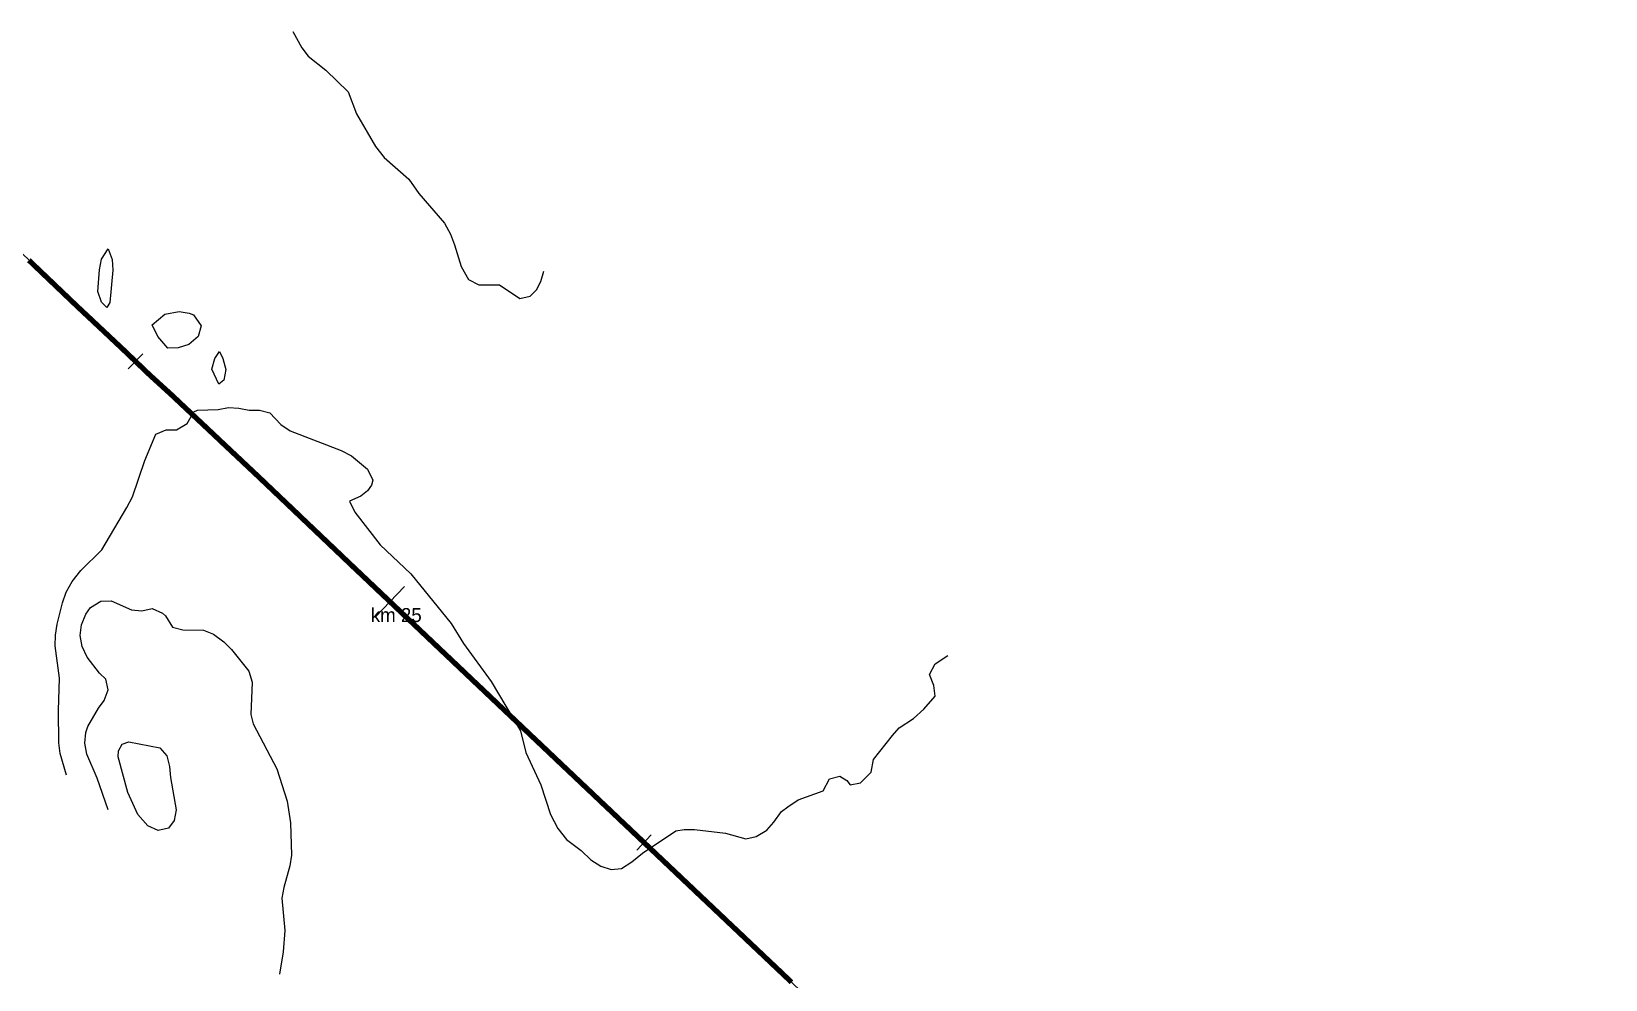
# Model space of a CAD drawing. Header units: metres. Extents: x 697254 to 930473, y 8023396 to 8227001.
# Drawn here: x 910138 to 914642, y 8036960 to 8039672 of the extents above; entities that cross this region are included whole.
import ezdxf

# ---------------------------------------------------------------- set-up
doc = ezdxf.new("R2010")
doc.units = ezdxf.units.M
for name, color, linetype in [('ALIGNMENT_FITTED', 4, 'Continuous'), ('CENTRELINE', 7, 'Continuous'), ('CHAINAGE', 7, 'Continuous'), ('CONTOUR_10M', 33, 'Continuous'), ('CONTOUR_INDEX_50M', 34, 'Continuous'), ('GRADE_0-4', 3, 'Continuous')]:
    doc.layers.add(name, color=color, linetype=linetype)

msp = doc.modelspace()

# ---------------------------------------------------------------- linework, layer by layer
at = {"layer": 'ALIGNMENT_FITTED'}
msp.add_line((914642, 8034747.4), (909971.7, 8039168.9), dxfattribs=at)
at = {"layer": 'CENTRELINE'}
msp.add_polyline3d([(912305.3, 8036959.2, 1465.3), (912298, 8036966.1, 1465.1), (912290.7, 8036973, 1465.1), (912283.4, 8036979.9, 1464.9), (912276.2, 8036986.8, 1464.7), (912268.9, 8036993.7, 1464.4), (912261.6, 8037000.6, 1464.2), (912254.4, 8037007.4, 1464.2), (912247.1, 8037014.3, 1464.1), (912239.8, 8037021.2, 1464.1), (912232.5, 8037028.1, 1464), (912225.3, 8037035, 1463.9), (912218, 8037041.9, 1463.7), (912210.7, 8037048.8, 1463.5), (912203.4, 8037055.7, 1463.4), (912196.2, 8037062.5, 1463.2), (912188.9, 8037069.4, 1463), (912181.6, 8037076.3, 1462.9), (912174.4, 8037083.2, 1462.8), (912167.1, 8037090.1, 1462.7), (912159.8, 8037097, 1462.6), (912152.5, 8037103.9, 1462.6), (912145.3, 8037110.8, 1462.6), (912138, 8037117.6, 1462.5), (912130.7, 8037124.5, 1462.4), (912123.4, 8037131.4, 1462.3), (912116.2, 8037138.3, 1462.2), (912108.9, 8037145.2, 1462.1), (912101.6, 8037152.1, 1462), (912094.3, 8037159, 1462), (912087.1, 8037165.9, 1462.1), (912079.8, 8037172.8, 1461.9), (912072.5, 8037179.6, 1461.9), (912065.3, 8037186.5, 1461.8), (912058, 8037193.4, 1461.9), (912050.7, 8037200.3, 1461.8), (912043.4, 8037207.2, 1461.7), (912036.2, 8037214.1, 1461.6), (912028.9, 8037221, 1461.5), (912021.6, 8037227.9, 1461.4), (912014.3, 8037234.7, 1461.3), (912007.1, 8037241.6, 1461.2), (911999.8, 8037248.5, 1461.2), (911992.5, 8037255.4, 1461.1), (911985.3, 8037262.3, 1461), (911978, 8037269.2, 1460.9), (911970.7, 8037276.1, 1460.8), (911963.4, 8037283, 1460.8), (911956.2, 8037289.8, 1460.6), (911948.9, 8037296.7, 1460.4), (911941.6, 8037303.6, 1460.3), (911934.3, 8037310.5, 1460.3), (911927.1, 8037317.4, 1460.2), (911919.8, 8037324.3, 1460.1), (911912.5, 8037331.2, 1460.1), (911905.2, 8037338.1, 1460), (911898, 8037344.9, 1459.9), (911890.7, 8037351.8, 1459.9), (911883.4, 8037358.7, 1459.7), (911876.2, 8037365.6, 1459.6), (911868.9, 8037372.5, 1459.4), (911861.6, 8037379.4, 1459.4), (911854.3, 8037386.3, 1459.4), (911847.1, 8037393.2, 1459.2), (911839.8, 8037400, 1459.1), (911832.5, 8037406.9, 1459.1), (911825.2, 8037413.8, 1459), (911818, 8037420.7, 1458.9), (911810.7, 8037427.6, 1458.8), (911803.4, 8037434.5, 1458.7), (911796.2, 8037441.4, 1458.7), (911788.9, 8037448.3, 1458.7), (911781.6, 8037455.2, 1458.6), (911774.3, 8037462, 1458.7), (911767.1, 8037468.9, 1458.7), (911759.8, 8037475.8, 1458.7), (911752.5, 8037482.7, 1458.7), (911745.2, 8037489.6, 1458.6), (911738, 8037496.5, 1458.7), (911730.7, 8037503.4, 1458.8), (911723.4, 8037510.3, 1459), (911716.1, 8037517.1, 1459.1), (911708.9, 8037524, 1458.9), (911701.6, 8037530.9, 1458.7), (911694.3, 8037537.8, 1458.5), (911687.1, 8037544.7, 1458.5), (911679.8, 8037551.6, 1458.4), (911672.5, 8037558.5, 1458.4), (911665.2, 8037565.4, 1458.5), (911658, 8037572.2, 1458.6), (911650.7, 8037579.1, 1458.6), (911643.4, 8037586, 1458.7), (911636.1, 8037592.9, 1458.8), (911628.9, 8037599.8, 1459.1), (911621.6, 8037606.7, 1459.2), (911614.3, 8037613.6, 1459.1), (911607.1, 8037620.5, 1458.9), (911599.8, 8037627.4, 1458.8), (911592.5, 8037634.3, 1458.9), (911585.3, 8037641.2, 1459.1), (911578, 8037648, 1459.3), (911570.7, 8037654.9, 1459.5), (911563.5, 8037661.8, 1459.7), (911556.2, 8037668.7, 1459.8), (911548.9, 8037675.6, 1459.8), (911541.6, 8037682.5, 1459.9), (911534.4, 8037689.4, 1459.9), (911527.1, 8037696.3, 1460.1), (911519.8, 8037703.2, 1460.3), (911512.6, 8037710.1, 1460.4), (911505.3, 8037717, 1460.3), (911498, 8037723.9, 1460.3), (911490.8, 8037730.7, 1460.4), (911483.5, 8037737.6, 1460.5), (911476.2, 8037744.5, 1460.5), (911468.9, 8037751.4, 1460.5), (911461.7, 8037758.3, 1460.6), (911454.4, 8037765.2, 1460.6), (911447.1, 8037772.1, 1460.6), (911439.9, 8037779, 1460.6), (911432.6, 8037785.9, 1460.6), (911425.3, 8037792.8, 1460.7), (911418.1, 8037799.7, 1460.7), (911410.8, 8037806.5, 1460.7), (911403.5, 8037813.4, 1460.6), (911396.3, 8037820.3, 1460.6), (911389, 8037827.2, 1460.7), (911381.7, 8037834.1, 1460.8), (911374.4, 8037841, 1460.9), (911367.2, 8037847.9, 1461), (911359.9, 8037854.8, 1461), (911352.6, 8037861.7, 1461), (911345.4, 8037868.6, 1461.1), (911338.1, 8037875.5, 1461.3), (911330.8, 8037882.4, 1461.4), (911323.6, 8037889.2, 1461.4), (911316.3, 8037896.1, 1461.4), (911309, 8037903, 1461.4), (911301.7, 8037909.9, 1461.4), (911294.5, 8037916.8, 1461.4), (911287.2, 8037923.7, 1461.4), (911279.9, 8037930.6, 1461.2), (911272.7, 8037937.5, 1461.2), (911265.4, 8037944.4, 1461.2), (911258.1, 8037951.3, 1461.2), (911250.9, 8037958.2, 1461.4), (911243.6, 8037965.1, 1461.5), (911236.3, 8037971.9, 1461.7), (911229.1, 8037978.8, 1461.8), (911221.8, 8037985.7, 1461.9), (911214.5, 8037992.6, 1462), (911207.2, 8037999.5, 1462.2), (911200, 8038006.4, 1462.3), (911192.7, 8038013.3, 1462.4), (911185.4, 8038020.2, 1462.2), (911178.2, 8038027.1, 1461.9), (911170.9, 8038034, 1461.6), (911163.6, 8038040.9, 1461.5), (911156.4, 8038047.7, 1461.5), (911149.1, 8038054.6, 1461.5), (911141.8, 8038061.5, 1461.5), (911134.5, 8038068.4, 1461.6), (911127.3, 8038075.3, 1461.6), (911120, 8038082.2, 1461.7), (911112.7, 8038089.1, 1461.9), (911105.5, 8038096, 1462.1), (911098.2, 8038102.9, 1462), (911090.9, 8038109.8, 1461.9), (911083.7, 8038116.7, 1461.6), (911076.4, 8038123.6, 1461.4), (911069.1, 8038130.4, 1461.4), (911061.8, 8038137.3, 1461.5), (911054.6, 8038144.2, 1461.6), (911047.3, 8038151.1, 1461.6), (911040.1, 8038158, 1461.6), (911032.8, 8038164.9, 1461.6), (911025.6, 8038171.9, 1461.6), (911018.3, 8038178.8, 1461.7), (911011, 8038185.7, 1461.6), (911003.8, 8038192.6, 1461.6), (910996.5, 8038199.5, 1461.6), (910989.3, 8038206.4, 1461.6), (910982, 8038213.3, 1461.6), (910974.8, 8038220.2, 1461.7), (910967.5, 8038227.1, 1461.9), (910960.3, 8038234, 1462.1), (910953, 8038240.9, 1462.1), (910945.7, 8038247.8, 1462), (910938.5, 8038254.7, 1461.9), (910931.2, 8038261.6, 1461.7), (910924, 8038268.5, 1462), (910916.7, 8038275.4, 1462.3), (910909.5, 8038282.3, 1462.6), (910902.2, 8038289.3, 1462.7), (910895, 8038296.2, 1462.6), (910887.7, 8038303.1, 1462.5), (910880.4, 8038310, 1462.4), (910873.2, 8038316.9, 1462.3), (910865.9, 8038323.8, 1462.1), (910858.7, 8038330.7, 1462), (910851.4, 8038337.6, 1462), (910844.2, 8038344.5, 1462.1), (910836.9, 8038351.4, 1462.1), (910829.6, 8038358.3, 1462), (910822.4, 8038365.2, 1461.9), (910815.1, 8038372.1, 1461.8), (910807.9, 8038379, 1461.9), (910800.6, 8038385.9, 1462), (910793.4, 8038392.8, 1462), (910786.1, 8038399.7, 1462), (910778.8, 8038406.6, 1461.8), (910771.5, 8038413.4, 1461.6), (910764.2, 8038420.3, 1461.4), (910756.9, 8038427.2, 1461.1), (910749.6, 8038434, 1461.1), (910742.3, 8038440.9, 1461.1), (910735, 8038447.8, 1461.1), (910727.7, 8038454.6, 1461.2), (910720.4, 8038461.5, 1461.2), (910713.1, 8038468.3, 1461.1), (910705.8, 8038475.2, 1461.1), (910698.5, 8038482.1, 1461), (910691.2, 8038488.9, 1460.9), (910683.9, 8038495.8, 1460.9), (910676.6, 8038502.7, 1460.8), (910669.4, 8038509.5, 1460.6), (910662.1, 8038516.4, 1460.5), (910654.8, 8038523.3, 1460.5), (910647.5, 8038530.1, 1460.6), (910640.2, 8038537, 1460.6), (910632.9, 8038543.9, 1460.5), (910625.6, 8038550.7, 1460.3), (910618.3, 8038557.6, 1460.1), (910611, 8038564.4, 1460), (910603.7, 8038571.3, 1460), (910596.4, 8038578.2, 1459.9), (910589.1, 8038585, 1459.9), (910581.8, 8038591.9, 1460.2), (910574.5, 8038598.8, 1460.2), (910567.2, 8038605.6, 1460.2), (910559.9, 8038612.5, 1460), (910552.6, 8038619.4, 1459.8), (910545.3, 8038626.2, 1459.5), (910538, 8038633.1, 1459.2), (910530.6, 8038639.9, 1458.9), (910523.2, 8038646.6, 1458.6), (910515.8, 8038653.3, 1458.9), (910508.4, 8038660.1, 1459), (910501, 8038666.8, 1458.9), (910493.6, 8038673.6, 1458.6), (910486.2, 8038680.3, 1458.5), (910478.8, 8038687, 1458.5), (910471.5, 8038693.9, 1458.5), (910464.2, 8038700.8, 1458.5), (910457, 8038707.7, 1458.5), (910449.8, 8038714.7, 1458.5), (910442.6, 8038721.6, 1458.4), (910435.3, 8038728.6, 1458.2), (910428.1, 8038735.5, 1458.1), (910420.9, 8038742.4, 1458.1), (910413.7, 8038749.4, 1458.1), (910406.4, 8038756.3, 1458.1), (910399.2, 8038763.2, 1458.1), (910391.9, 8038770.1, 1458.1), (910384.6, 8038776.9, 1458.2), (910377.3, 8038783.8, 1458.5), (910370, 8038790.6, 1458.5), (910362.7, 8038797.5, 1458.4), (910355.4, 8038804.4, 1458), (910348.1, 8038811.2, 1457.8), (910340.8, 8038818.1, 1457.6), (910333.5, 8038824.9, 1457.4), (910326.2, 8038831.8, 1457), (910318.9, 8038838.6, 1456.9), (910311.6, 8038845.5, 1457.2), (910304.3, 8038852.4, 1457.3), (910296.9, 8038859.2, 1457.1), (910289.6, 8038866.1, 1457), (910282.3, 8038872.9, 1457), (910275, 8038879.8, 1456.8), (910267.7, 8038886.6, 1456.6), (910260.5, 8038893.5, 1456.3), (910253.2, 8038900.4, 1456.2), (910246, 8038907.4, 1456.1), (910238.7, 8038914.3, 1456.1), (910231.5, 8038921.2, 1456.1), (910224.2, 8038928.1, 1456.1), (910217, 8038935, 1456.1), (910209.7, 8038941.9, 1456.1), (910202.5, 8038948.8, 1456.1), (910195.2, 8038955.8, 1456), (910188, 8038962.7, 1455.8), (910180.7, 8038969.6, 1455.5), (910173.5, 8038976.5, 1455.4), (910166.3, 8038983.4, 1455.2), (910159, 8038990.3, 1454.9), (910151.8, 8038997.2, 1454.9), (910144.5, 8039004.2, 1455.3), (910137.3, 8039011.1, 1455.6)], dxfattribs=at)
at = {"layer": 'CHAINAGE'}
for p, q in [((910456.1, 8038750.2), (910414.6, 8038706.9)), ((911204.9, 8038084.4), (911122.3, 8037997.3)), ((911911.3, 8037373.6), (911870.1, 8037330.1))]:
    msp.add_line(p, q, dxfattribs=at)
at = {"layer": 'CONTOUR_10M'}
for points, elevation in [([(910337.8, 8039021), (910356.8, 8039050.7), (910368.7, 8039020.3), (910370.4, 8038989.5), (910361.7, 8038897.3), (910353.3, 8038882.7), (910337.6, 8038897.8), (910327.8, 8038928.8), (910331.8, 8038990.3), (910337.8, 8039021)], 1460), ([(910518.9, 8038863.2), (910559.8, 8038871.2), (910589.2, 8038866.9), (910600.8, 8038861.5), (910623.5, 8038830.3), (910614.8, 8038799.6), (910587.4, 8038776.9), (910557.6, 8038767.5), (910528.1, 8038766.2), (910499.3, 8038799.4), (910482.5, 8038833.2), (910518.9, 8038863.2)], 1460), ([(910662.2, 8038737.1), (910675.5, 8038757.2), (910685.6, 8038736.6), (910693.8, 8038705.6), (910688.1, 8038674.9), (910673.6, 8038663.4), (910654, 8038706.4), (910662.2, 8038737.1)], 1460), ([(910238.2, 8037544.5), (910219.9, 8037606.5), (910215.7, 8037637.4), (910214.7, 8037729.8), (910217.9, 8037822.1), (910205.7, 8037914.8), (910206.3, 8037945.6), (910211.1, 8037976.3), (910226.2, 8038037.6), (910237.1, 8038068.2), (910253.9, 8038098.6), (910278.8, 8038130.5), (910339.2, 8038189.3), (910410.5, 8038311), (910426.8, 8038341.5), (910462.4, 8038445.3), (910493.5, 8038520.2), (910523.3, 8038532.5), (910552.8, 8038532.4), (910582.7, 8038551), (910602.6, 8038584.3), (910613, 8038589.4), (910672.1, 8038591.3), (910701.7, 8038596.3), (910731.2, 8038595), (910760.6, 8038588.6), (910790.1, 8038588.6), (910819.5, 8038581.2), (910851.3, 8038548.4), (910877.5, 8038529.7), (911024, 8038473.7), (911053.2, 8038458.7), (911098.7, 8038420.1), (911114.2, 8038388.9), (911110.5, 8038374.5), (911099.6, 8038358.4), (911080.3, 8038343.1), (911047.5, 8038328.7), (911063, 8038297.6), (911135.1, 8038203.7), (911223.4, 8038120.5), (911338.5, 8037979), (911373.5, 8037921.6), (911453.2, 8037813.1), (911537.1, 8037671.8), (911552, 8037609.9), (911594.9, 8037516.6), (911622.5, 8037431.9), (911644.3, 8037392.3), (911668.8, 8037361), (911710.4, 8037329.4), (911737.9, 8037302.2), (911767, 8037284.7), (911796.4, 8037275.3), (911825.9, 8037277.9), (911855.9, 8037297), (911885.9, 8037321.9), (911981.5, 8037385.4), (912005.4, 8037389.3), (912034.9, 8037388.9), (912123.2, 8037379.2), (912181.9, 8037362.8), (912211.6, 8037369.2), (912241.5, 8037387.1), (912262.3, 8037410.4), (912283.6, 8037440.7), (912301.9, 8037454.6), (912331.9, 8037473.7), (912403.3, 8037499.9), (912421.7, 8037533.8), (912451.3, 8037541.8), (912470.8, 8037529.3), (912480.3, 8037516.6), (912510, 8037522.8), (912540.1, 8037553), (912547.2, 8037589.3), (912601.4, 8037658.3), (912620.4, 8037680.2), (912661.4, 8037706.5), (912691.5, 8037733.7), (912723.9, 8037770.5), (912719.9, 8037801.4), (912707.7, 8037832.4), (912723.4, 8037862.9), (912759.6, 8037886.8)], 1460), ([(910357.4, 8037445.4), (910325.7, 8037535.7), (910295.7, 8037604.9), (910289.9, 8037635.9), (910293.1, 8037666.6), (910299.2, 8037684.1), (910329.8, 8037736.6), (910346, 8037757.9), (910356.9, 8037788.5), (910350.4, 8037819.4), (910331.9, 8037837), (910296.9, 8037882.1), (910282.9, 8037913.2), (910276.8, 8037944.1), (910280.6, 8037974.9), (910292.7, 8038005.4), (910306.2, 8038024.8), (910336.1, 8038042.2), (910365.6, 8038043.4), (910424.1, 8038017.5), (910453.6, 8038015.1), (910483.2, 8038021.1), (910512.5, 8038008.6), (910521, 8038000.7), (910541.2, 8037968.3), (910570.6, 8037960.1), (910629.6, 8037959.6), (910658.9, 8037947.7), (910688, 8037926.4), (910710.2, 8037904.4), (910759.1, 8037841.8), (910769.2, 8037810.8), (910765.4, 8037718.5), (910771.7, 8037691.9), (910839.9, 8037562.9), (910869.2, 8037469.9), (910878.8, 8037408.1), (910881.4, 8037315.7), (910877.1, 8037285), (910859.7, 8037223.7), (910854.1, 8037193), (910862.5, 8037100.4), (910857.8, 8037038.9), (910847.3, 8036975.6)], 1470), ([(910396.7, 8037633.7), (910416.4, 8037640.4), (910504.6, 8037623.1), (910524.8, 8037600.2), (910532.6, 8037569.3), (910535.2, 8037538.4), (910551.6, 8037445.7), (910545.9, 8037415), (910529.4, 8037392.8), (910499.7, 8037386.1), (910470.5, 8037400.1), (910441.6, 8037432.2), (910413.4, 8037495.1), (910386, 8037597), (910386.3, 8037614.5), (910396.7, 8037633.7)], 1480)]:
    msp.add_lwpolyline(points, dxfattribs=dict(at, elevation=elevation))
at = {"layer": 'CONTOUR_INDEX_50M', "elevation": 1450}
msp.add_lwpolyline([(910885.8, 8039672.4), (910911.3, 8039625.2), (910929.1, 8039602.1), (910980.3, 8039562.2), (911044.1, 8039499.3), (911067.5, 8039437.2), (911121.8, 8039343.7), (911147.3, 8039312.3), (911217.1, 8039249.6), (911245.8, 8039208.8), (911319.7, 8039124), (911336.2, 8039092.8), (911348, 8039061.8), (911367.1, 8038999.8), (911388.3, 8038963.1), (911417.5, 8038947.3), (911476.6, 8038947.7), (911534.8, 8038908.4), (911564.5, 8038915.3), (911582.7, 8038933.7), (911594.9, 8038956.8), (911603.5, 8038986.6)], dxfattribs=at)
at = {"layer": 'GRADE_0-4', "const_width": 15}
msp.add_lwpolyline([(912312.5, 8036952.3), (912305.3, 8036959.2), (912298, 8036966.1), (912290.7, 8036973), (912283.4, 8036979.9), (912276.2, 8036986.8), (912268.9, 8036993.7), (912261.6, 8037000.6), (912254.4, 8037007.4), (912247.1, 8037014.3), (912239.8, 8037021.2), (912232.5, 8037028.1), (912225.3, 8037035), (912218, 8037041.9), (912210.7, 8037048.8), (912203.4, 8037055.7), (912196.2, 8037062.5), (912188.9, 8037069.4), (912181.6, 8037076.3), (912174.4, 8037083.2), (912167.1, 8037090.1), (912159.8, 8037097), (912152.5, 8037103.9), (912145.3, 8037110.8), (912138, 8037117.6), (912130.7, 8037124.5), (912123.4, 8037131.4), (912116.2, 8037138.3), (912108.9, 8037145.2), (912101.6, 8037152.1), (912094.3, 8037159), (912087.1, 8037165.9), (912079.8, 8037172.8), (912072.5, 8037179.6), (912065.3, 8037186.5), (912058, 8037193.4), (912050.7, 8037200.3), (912043.4, 8037207.2), (912036.2, 8037214.1), (912028.9, 8037221), (912021.6, 8037227.9), (912014.3, 8037234.7), (912007.1, 8037241.6), (911999.8, 8037248.5), (911992.5, 8037255.4), (911985.3, 8037262.3), (911978, 8037269.2), (911970.7, 8037276.1), (911963.4, 8037283), (911956.2, 8037289.8), (911948.9, 8037296.7), (911941.6, 8037303.6), (911934.3, 8037310.5), (911927.1, 8037317.4), (911919.8, 8037324.3), (911912.5, 8037331.2), (911905.2, 8037338.1), (911898, 8037344.9), (911890.7, 8037351.8), (911883.4, 8037358.7), (911876.2, 8037365.6), (911868.9, 8037372.5), (911861.6, 8037379.4), (911854.3, 8037386.3), (911847.1, 8037393.2), (911839.8, 8037400), (911832.5, 8037406.9), (911825.2, 8037413.8), (911818, 8037420.7), (911810.7, 8037427.6), (911803.4, 8037434.5), (911796.2, 8037441.4), (911788.9, 8037448.3), (911781.6, 8037455.2), (911774.3, 8037462), (911767.1, 8037468.9), (911759.8, 8037475.8), (911752.5, 8037482.7), (911745.2, 8037489.6), (911738, 8037496.5), (911730.7, 8037503.4), (911723.4, 8037510.3), (911716.1, 8037517.1), (911708.9, 8037524), (911701.6, 8037530.9), (911694.3, 8037537.8), (911687.1, 8037544.7), (911679.8, 8037551.6), (911672.5, 8037558.5), (911665.2, 8037565.4), (911658, 8037572.2), (911650.7, 8037579.1), (911643.4, 8037586), (911636.1, 8037592.9), (911628.9, 8037599.8), (911621.6, 8037606.7), (911614.3, 8037613.6), (911607.1, 8037620.5), (911599.8, 8037627.4), (911592.5, 8037634.3), (911585.3, 8037641.2), (911578, 8037648), (911570.7, 8037654.9), (911563.5, 8037661.8), (911556.2, 8037668.7), (911548.9, 8037675.6), (911541.6, 8037682.5), (911534.4, 8037689.4), (911527.1, 8037696.3), (911519.8, 8037703.2), (911512.6, 8037710.1), (911505.3, 8037717), (911498, 8037723.9), (911490.8, 8037730.7), (911483.5, 8037737.6), (911476.2, 8037744.5), (911468.9, 8037751.4), (911461.7, 8037758.3), (911454.4, 8037765.2), (911447.1, 8037772.1), (911439.9, 8037779), (911432.6, 8037785.9), (911425.3, 8037792.8), (911418.1, 8037799.7), (911410.8, 8037806.5), (911403.5, 8037813.4), (911396.3, 8037820.3), (911389, 8037827.2), (911381.7, 8037834.1), (911374.4, 8037841), (911367.2, 8037847.9), (911359.9, 8037854.8), (911352.6, 8037861.7), (911345.4, 8037868.6), (911338.1, 8037875.5), (911330.8, 8037882.4), (911323.6, 8037889.2), (911316.3, 8037896.1), (911309, 8037903), (911301.7, 8037909.9), (911294.5, 8037916.8), (911287.2, 8037923.7), (911279.9, 8037930.6), (911272.7, 8037937.5), (911265.4, 8037944.4), (911258.1, 8037951.3), (911250.9, 8037958.2), (911243.6, 8037965.1), (911236.3, 8037971.9), (911229.1, 8037978.8), (911221.8, 8037985.7), (911214.5, 8037992.6), (911207.2, 8037999.5), (911200, 8038006.4), (911192.7, 8038013.3), (911185.4, 8038020.2), (911178.2, 8038027.1), (911170.9, 8038034), (911163.6, 8038040.9), (911156.4, 8038047.7), (911149.1, 8038054.6), (911141.8, 8038061.5), (911134.5, 8038068.4), (911127.3, 8038075.3), (911120, 8038082.2), (911112.7, 8038089.1), (911105.5, 8038096), (911098.2, 8038102.9), (911090.9, 8038109.8), (911083.7, 8038116.7), (911076.4, 8038123.6), (911069.1, 8038130.4), (911061.8, 8038137.3), (911054.6, 8038144.2), (911047.3, 8038151.1), (911040.1, 8038158), (911032.8, 8038164.9), (911025.6, 8038171.9), (911018.3, 8038178.8), (911011, 8038185.7), (911003.8, 8038192.6), (910996.5, 8038199.5), (910989.3, 8038206.4), (910982, 8038213.3), (910974.8, 8038220.2), (910967.5, 8038227.1), (910960.3, 8038234), (910953, 8038240.9), (910945.7, 8038247.8), (910938.5, 8038254.7), (910931.2, 8038261.6), (910924, 8038268.5), (910916.7, 8038275.4), (910909.5, 8038282.3), (910902.2, 8038289.3), (910895, 8038296.2), (910887.7, 8038303.1), (910880.4, 8038310), (910873.2, 8038316.9), (910865.9, 8038323.8), (910858.7, 8038330.7), (910851.4, 8038337.6), (910844.2, 8038344.5), (910836.9, 8038351.4), (910829.6, 8038358.3), (910822.4, 8038365.2), (910815.1, 8038372.1), (910807.9, 8038379), (910800.6, 8038385.9), (910793.4, 8038392.8), (910786.1, 8038399.7), (910778.8, 8038406.6), (910771.5, 8038413.4), (910764.2, 8038420.3), (910756.9, 8038427.2), (910749.6, 8038434), (910742.3, 8038440.9), (910735, 8038447.8), (910727.7, 8038454.6), (910720.4, 8038461.5), (910713.1, 8038468.3), (910705.8, 8038475.2), (910698.5, 8038482.1), (910691.2, 8038488.9), (910683.9, 8038495.8), (910676.6, 8038502.7), (910669.4, 8038509.5), (910662.1, 8038516.4), (910654.8, 8038523.3), (910647.5, 8038530.1), (910640.2, 8038537), (910632.9, 8038543.9), (910625.6, 8038550.7), (910618.3, 8038557.6), (910611, 8038564.4), (910603.7, 8038571.3), (910596.4, 8038578.2), (910589.1, 8038585), (910581.8, 8038591.9), (910574.5, 8038598.8), (910567.2, 8038605.6), (910559.9, 8038612.5), (910552.6, 8038619.4), (910545.3, 8038626.2), (910538, 8038633.1), (910530.6, 8038639.9), (910523.2, 8038646.6), (910515.8, 8038653.3), (910508.4, 8038660.1), (910501, 8038666.8), (910493.6, 8038673.6), (910486.2, 8038680.3), (910478.8, 8038687), (910471.5, 8038693.9), (910464.2, 8038700.8), (910457, 8038707.7), (910449.8, 8038714.7), (910442.6, 8038721.6), (910435.3, 8038728.6), (910428.1, 8038735.5), (910420.9, 8038742.4), (910413.7, 8038749.4), (910406.4, 8038756.3), (910399.2, 8038763.2), (910391.9, 8038770.1), (910384.6, 8038776.9), (910377.3, 8038783.8), (910370, 8038790.6), (910362.7, 8038797.5), (910355.4, 8038804.4), (910348.1, 8038811.2), (910340.8, 8038818.1), (910333.5, 8038824.9), (910326.2, 8038831.8), (910318.9, 8038838.6), (910311.6, 8038845.5), (910304.3, 8038852.4), (910296.9, 8038859.2), (910289.6, 8038866.1), (910282.3, 8038872.9), (910275, 8038879.8), (910267.7, 8038886.6), (910260.5, 8038893.5), (910253.2, 8038900.4), (910246, 8038907.4), (910238.7, 8038914.3), (910231.5, 8038921.2), (910224.2, 8038928.1), (910217, 8038935), (910209.7, 8038941.9), (910202.5, 8038948.8), (910195.2, 8038955.8), (910188, 8038962.7), (910180.7, 8038969.6), (910173.5, 8038976.5), (910166.3, 8038983.4), (910159, 8038990.3), (910151.8, 8038997.2), (910144.5, 8039004.2), (910137.3, 8039011.1), (910130, 8039018)], dxfattribs=at)

# ---------------------------------------------------------------- texts
at = {"layer": 'CHAINAGE'}
msp.add_text('km 25', height=40, dxfattribs=at).set_placement((911108.6, 8037982.8))

doc.saveas('drawing.dxf')
